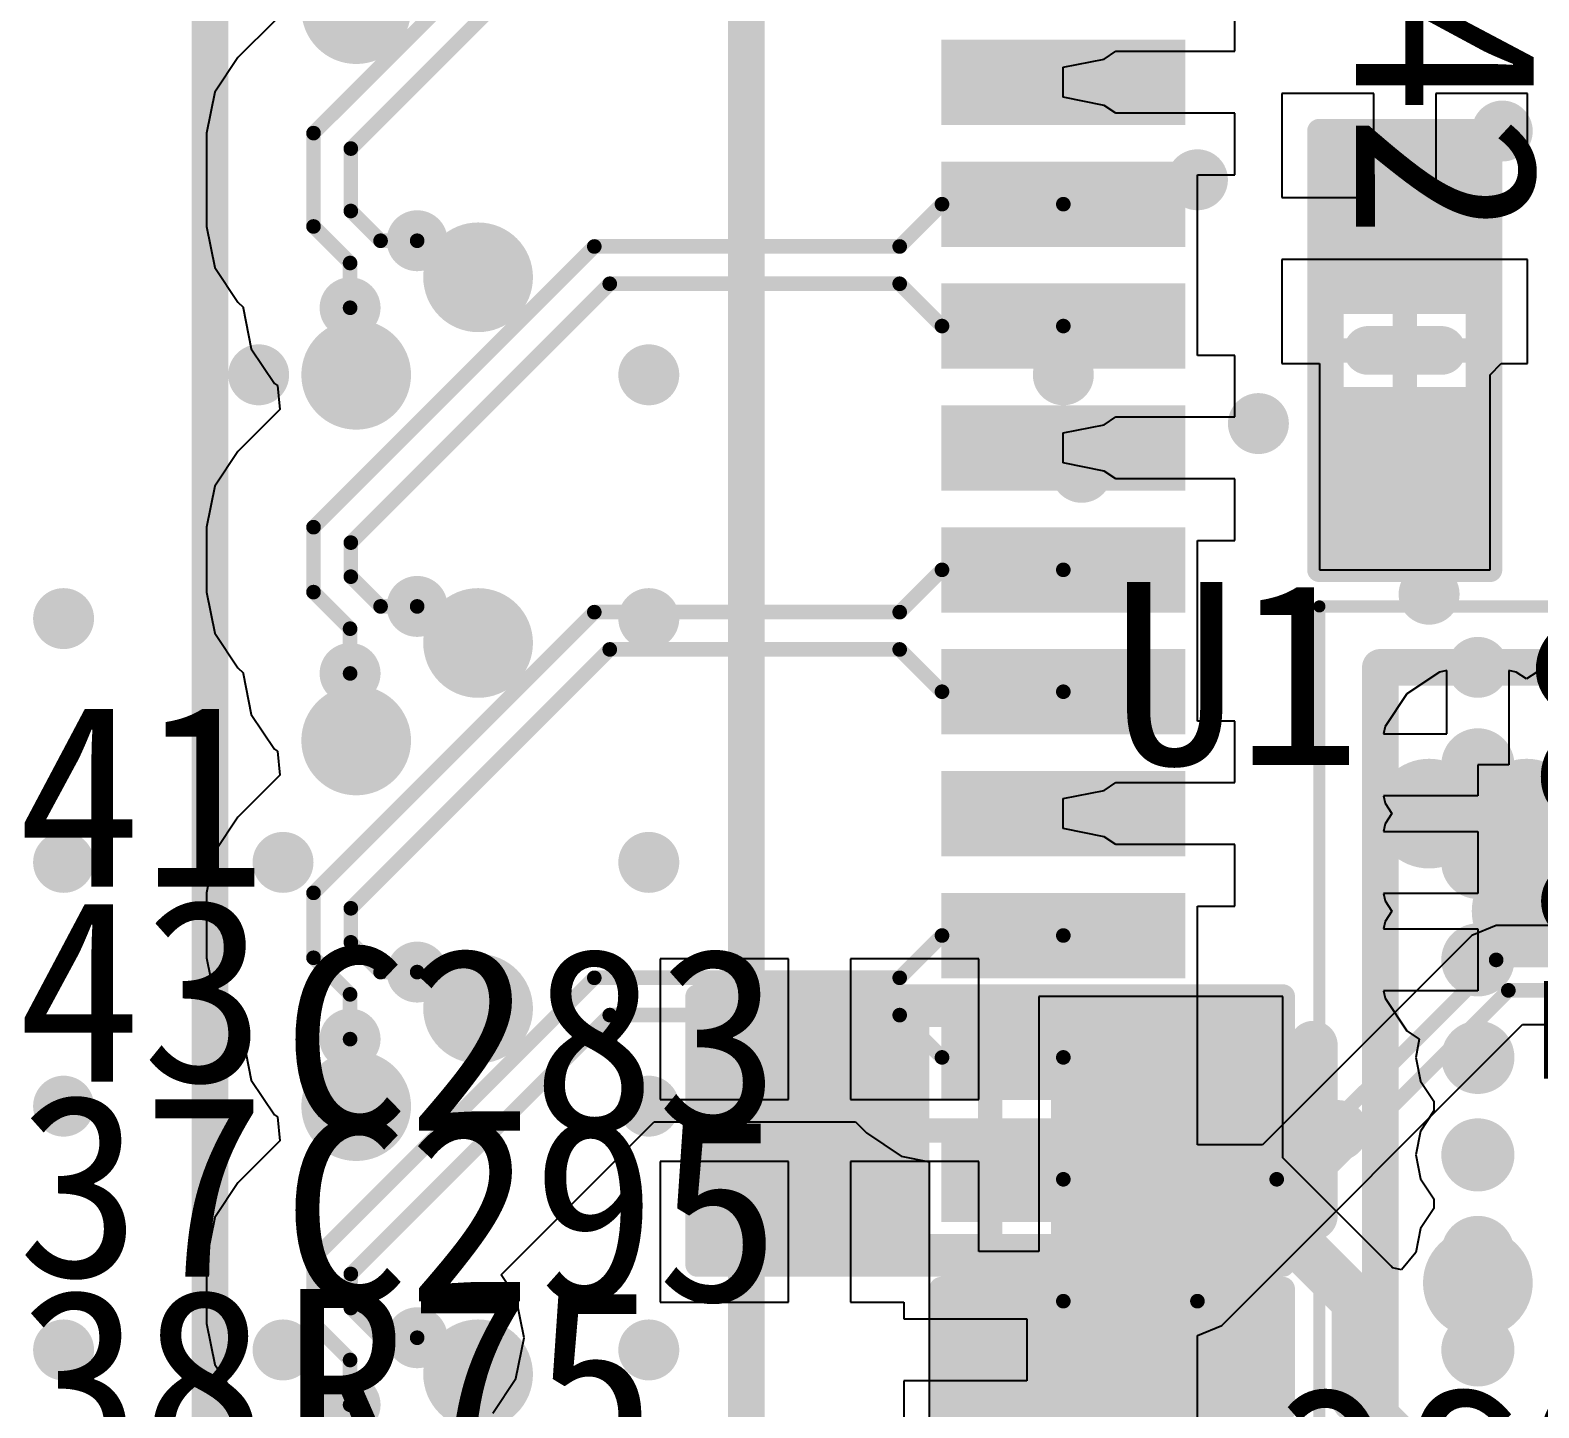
# Model space of a CAD drawing. Header units: millimetres. Extents: x 15 to 120, y 22 to 104.
# Drawn here: x 45.46 to 51.65, y 63.96 to 69.61 of the extents above; entities that cross this region are included whole.
import ezdxf

# ---------------------------------------------------------------- set-up
doc = ezdxf.new("R2010")
doc.units = ezdxf.units.MM
for name, color, linetype in [('BottomLayer', 5, 'Continuous'), ('BottomOverlay', 54, 'Continuous'), ('BottomPaste', 16, 'Continuous'), ('BottomSolder', 6, 'Continuous'), ('Mechanical13', 56, 'Continuous'), ('Mechanical15', 56, 'Continuous'), ('MultiLayer', 9, 'Continuous'), ('TopLayer', 1, 'Continuous'), ('TopOverlay', 2, 'Continuous'), ('TopPaste', 8, 'Continuous'), ('TopSolder', 216, 'Continuous')]:
    doc.layers.add(name, color=color, linetype=linetype)

msp = doc.modelspace()

# ---------------------------------------------------------------- linework, layer by layer
at = {"layer": 'BottomLayer'}
for p, q in [((50.404, 69.527), (50.404, 69.779)), ((46.4662, 69.6526), (46.315, 69.5014)), ((46.315, 69.5014), (46.22, 69.3592)), ((49.7, 69.4615), (49.8678, 69.4949)), ((49.8678, 69.4949), (49.9158, 69.527)), ((49.9158, 69.527), (50.404, 69.527)), ((49.7, 69.3385), (49.7, 69.4615)), ((46.22, 69.3592), (46.1866, 69.1914)), ((49.8678, 69.3051), (49.7, 69.3385)), ((49.9158, 69.273), (49.8678, 69.3051)), ((50.404, 69.273), (49.9158, 69.273)), ((50.404, 69.021), (50.404, 69.273)), ((46.1866, 69.1914), (46.1866, 68.8086)), ((50.25, 68.675), (50.25, 69.021)), ((50.25, 69.021), (50.404, 69.021)), ((46.1866, 68.8086), (46.1866, 68.8086)), ((46.1866, 68.8086), (46.1866, 68.8086)), ((46.1866, 68.8086), (46.22, 68.6409)), ((46.22, 68.6409), (46.315, 68.4986)), ((50.25, 68.625), (50.25, 68.675)), ((50.25, 68.675), (50.25, 68.675)), ((50.25, 68.279), (50.25, 68.625)), ((50.25, 68.625), (50.25, 68.625)), ((50.25, 68.625), (50.25, 68.625)), ((50.25, 68.625), (50.25, 68.625)), ((46.315, 68.4986), (46.3366, 68.477)), ((46.3366, 68.477), (46.3366, 68.475)), ((46.3366, 68.475), (46.37, 68.3072)), ((46.37, 68.3072), (46.465, 68.165)), ((50.404, 68.279), (50.25, 68.279)), ((50.404, 68.027), (50.404, 68.279)), ((46.465, 68.165), (46.4774, 68.1567)), ((46.4774, 68.1567), (46.4872, 68.0572)), ((46.4872, 68.0572), (46.315, 67.885)), ((49.7, 67.9615), (49.8678, 67.9949)), ((49.8678, 67.9949), (49.9158, 68.027)), ((49.9158, 68.027), (50.404, 68.027)), ((49.7, 67.8385), (49.7, 67.9615)), ((46.315, 67.885), (46.22, 67.7428)), ((49.8678, 67.8051), (49.7, 67.8385)), ((49.9158, 67.773), (49.8678, 67.8051)), ((50.404, 67.773), (49.9158, 67.773)), ((50.404, 67.521), (50.404, 67.773)), ((46.22, 67.7428), (46.1866, 67.575)), ((46.1866, 67.575), (46.1866, 67.3086)), ((50.25, 67.175), (50.25, 67.521)), ((50.25, 67.521), (50.404, 67.521)), ((46.1866, 67.3086), (46.1866, 67.3086)), ((46.1866, 67.3086), (46.1866, 67.3086)), ((46.1866, 67.3086), (46.22, 67.1409)), ((46.22, 67.1409), (46.315, 66.9986)), ((50.25, 67.125), (50.25, 67.175)), ((50.25, 67.175), (50.25, 67.175)), ((50.25, 66.779), (50.25, 67.125)), ((50.25, 67.125), (50.25, 67.125)), ((50.25, 67.125), (50.25, 67.125)), ((50.25, 67.125), (50.25, 67.125)), ((46.315, 66.9986), (46.3366, 66.977)), ((46.3366, 66.977), (46.3366, 66.975)), ((46.3366, 66.975), (46.37, 66.8072)), ((46.37, 66.8072), (46.465, 66.665)), ((50.404, 66.779), (50.25, 66.779)), ((50.404, 66.527), (50.404, 66.779)), ((46.465, 66.665), (46.4774, 66.6567)), ((46.4774, 66.6567), (46.4872, 66.5572)), ((46.4872, 66.5572), (46.315, 66.385)), ((49.8678, 66.4949), (49.9158, 66.527)), ((49.9158, 66.527), (50.404, 66.527)), ((49.7, 66.4615), (49.8678, 66.4949)), ((49.7, 66.3385), (49.7, 66.4615)), ((46.315, 66.385), (46.22, 66.2428)), ((49.8678, 66.3051), (49.7, 66.3385)), ((49.9158, 66.273), (49.8678, 66.3051)), ((50.404, 66.273), (49.9158, 66.273)), ((50.404, 66.021), (50.404, 66.273)), ((46.22, 66.2428), (46.1866, 66.075)), ((46.1866, 66.075), (46.1866, 65.8086)), ((50.25, 65.675), (50.25, 66.021)), ((50.25, 66.021), (50.404, 66.021)), ((51.3755, 65.8995), (50.5167, 65.0407)), ((51.475, 65.9407), (51.3755, 65.8995)), ((52.5232, 65.9407), (51.475, 65.9407)), ((46.1866, 65.8086), (46.22, 65.6409)), ((50.25, 65.625), (50.25, 65.675)), ((50.25, 65.675), (50.25, 65.675)), ((46.22, 65.6409), (46.315, 65.4986)), ((50.25, 65.175), (50.25, 65.625)), ((50.25, 65.625), (50.25, 65.625)), ((50.25, 65.625), (50.25, 65.625)), ((50.25, 65.625), (50.25, 65.625)), ((50.3495, 64.3005), (51.5833, 65.5343)), ((51.5833, 65.5343), (51.846, 65.5343)), ((46.315, 65.4986), (46.3366, 65.477)), ((46.3366, 65.477), (46.3366, 65.475)), ((46.3366, 65.475), (46.37, 65.3072)), ((46.37, 65.3072), (46.465, 65.165)), ((46.465, 65.165), (46.4774, 65.1567)), ((46.4774, 65.1567), (46.4872, 65.0572)), ((50.25, 65.125), (50.25, 65.175)), ((50.25, 65.175), (50.25, 65.175)), ((47.3946, 64.5082), (48.0215, 65.1351)), ((48.0215, 65.1351), (48.8473, 65.1351)), ((48.8473, 65.1351), (48.8924, 65.09)), ((48.8924, 65.09), (49.0346, 64.995)), ((50.25, 65.0407), (50.25, 65.125)), ((50.25, 65.125), (50.25, 65.125)), ((46.4872, 65.0572), (46.315, 64.885)), ((50.5167, 65.0407), (50.25, 65.0407)), ((49.0346, 64.995), (49.15, 64.972)), ((49.15, 64.972), (49.15, 64.675)), ((46.315, 64.885), (46.22, 64.7428)), ((46.22, 64.7428), (46.1866, 64.575)), ((49.15, 64.675), (49.15, 64.675)), ((49.15, 64.675), (49.15, 64.625)), ((49.15, 64.625), (49.15, 64.625)), ((49.15, 64.625), (49.15, 64.1957)), ((46.1866, 64.575), (46.1866, 64.3086)), ((47.4551, 64.4178), (47.3946, 64.5082)), ((47.4884, 64.25), (47.4551, 64.4178)), ((46.1866, 64.3086), (46.1866, 64.3086)), ((46.1866, 64.3086), (46.1866, 64.3086)), ((46.1866, 64.3086), (46.22, 64.1409)), ((50.25, 64.2593), (50.3495, 64.3005)), ((47.4551, 64.0822), (47.4884, 64.25)), ((50.25, 64.1957), (50.25, 64.2593)), ((49.15, 64.1957), (49.15, 64.1957)), ((49.15, 64.1957), (49.15, 64.1957)), ((49.15, 64.1957), (49.15, 64.175)), ((49.15, 64.175), (49.15, 64.15)), ((50.25, 64.175), (50.25, 64.1957)), ((50.25, 64.1957), (50.25, 64.1957)), ((50.25, 64.1957), (50.25, 64.1957)), ((50.25, 64.15), (50.25, 64.175)), ((46.22, 64.1409), (46.315, 63.9986)), ((49.15, 64.15), (49.15, 64.125)), ((49.15, 64.125), (49.15, 64.1043)), ((49.15, 64.1043), (49.15, 64.1043)), ((49.15, 64.1043), (49.15, 64.1043)), ((49.15, 64.1043), (49.15, 63.6957)), ((50.25, 64.125), (50.25, 64.15)), ((50.25, 64.1043), (50.25, 64.125)), ((50.25, 63.7001), (50.25, 64.1043)), ((50.25, 64.1043), (50.25, 64.1043)), ((50.25, 64.1043), (50.25, 64.1043)), ((47.36, 63.94), (47.4551, 64.0822)), ((46.315, 63.9986), (46.3366, 63.977)), ((46.3366, 63.977), (46.3366, 63.975)), ((46.3366, 63.975), (46.37, 63.8072))]:
    msp.add_line(p, q, dxfattribs=at)
at = {"layer": 'BottomLayer', "const_width": 0.06}
for points in [[(46.625, 69.1914), (47.6601, 70.2265)], [(46.778, 69.128), (47.7235, 70.0735)], [(46.625, 68.8086), (46.625, 69.1914)], [(46.778, 68.872), (46.778, 69.128)], [(49.0289, 68.7265), (49.2024, 68.9)], [(49.2024, 68.9), (49.7, 68.9)], [(46.778, 68.872), (46.9, 68.75)], [(46.625, 68.8086), (46.775, 68.6586)], [(46.625, 67.575), (47.7765, 68.7265)], [(46.9, 68.75), (47.05, 68.75)], [(47.7765, 68.7265), (49.0289, 68.7265)], [(46.775, 68.475), (46.775, 68.6586)], [(46.778, 67.5116), (47.8399, 68.5735)], [(47.8399, 68.5735), (49.0289, 68.5735)], [(49.0289, 68.5735), (49.2024, 68.4)], [(49.2024, 68.4), (49.7, 68.4)], [(46.625, 67.3086), (46.625, 67.575)], [(46.778, 67.372), (46.778, 67.5116)], [(46.778, 67.372), (46.9, 67.25)], [(49.0289, 67.2265), (49.2024, 67.4)], [(49.2024, 67.4), (49.7, 67.4)], [(46.625, 67.3086), (46.775, 67.1586)], [(46.625, 66.075), (47.7765, 67.2265)], [(46.9, 67.25), (47.05, 67.25)], [(47.7765, 67.2265), (49.0289, 67.2265)], [(46.775, 66.975), (46.775, 67.1586)], [(46.778, 66.0116), (47.8399, 67.0735)], [(47.8399, 67.0735), (49.0289, 67.0735)], [(49.0289, 67.0735), (49.2024, 66.9)], [(49.2024, 66.9), (49.7, 66.9)], [(46.625, 65.8086), (46.625, 66.075)], [(46.778, 65.872), (46.778, 66.0116)], [(46.778, 65.872), (46.9, 65.75)], [(49.0289, 65.7265), (49.2024, 65.9)], [(49.2024, 65.9), (49.7, 65.9)], [(46.625, 65.8086), (46.775, 65.6586)], [(50.575, 64.9), (51.475, 65.8)], [(51.475, 65.8), (52.75, 65.8)], [(46.9, 65.75), (47.05, 65.75)], [(46.625, 64.575), (47.7765, 65.7265)], [(47.7765, 65.7265), (49.0289, 65.7265)], [(46.775, 65.475), (46.775, 65.6586)], [(50.25, 64.4), (51.525, 65.675)], [(51.525, 65.675), (53.4, 65.675)], [(46.778, 64.5116), (47.8399, 65.5735)], [(47.8399, 65.5735), (49.0289, 65.5735)], [(49.0289, 65.5735), (49.2024, 65.4)], [(49.2024, 65.4), (49.7, 65.4)], [(49.7, 64.9), (50.575, 64.9)], [(46.625, 64.3086), (46.625, 64.575)], [(46.778, 64.372), (46.778, 64.5116)], [(49.7, 64.4), (50.25, 64.4)], [(46.778, 64.372), (46.9, 64.25)], [(46.625, 64.3086), (46.775, 64.1586)], [(46.9, 64.25), (47.05, 64.25)], [(46.775, 63.975), (46.775, 64.1586)]]:
    msp.add_lwpolyline(points, dxfattribs=at)
at = {"layer": 'BottomLayer'}
for points, const_width in [([(49.3125, 69.4, 1), (49.4375, 69.4, 1)], 0.125), ([(49.9625, 69.4, 1), (50.0875, 69.4, 1)], 0.125), ([(51.4375, 69.2, 1), (51.5625, 69.2, 1)], 0.125), ([(46.61, 69.1914, 1), (46.64, 69.1914, 1)], 0.03), ([(46.61, 69.1914, 1), (46.64, 69.1914, 1)], 0.03), ([(46.763, 69.128, 1), (46.793, 69.128, 1)], 0.03), ([(46.763, 69.128, 1), (46.793, 69.128, 1)], 0.03), ([(49.1874, 68.9, 1), (49.2174, 68.9, 1)], 0.03), ([(49.1874, 68.9, 1), (49.2174, 68.9, 1)], 0.03), ([(49.685, 68.9, 1), (49.715, 68.9, 1)], 0.03), ([(46.763, 68.872, 1), (46.793, 68.872, 1)], 0.03), ([(46.763, 68.872, 1), (46.793, 68.872, 1)], 0.03), ([(46.9875, 68.75, 1), (47.1125, 68.75, 1)], 0.125), ([(46.61, 68.8086, 1), (46.64, 68.8086, 1)], 0.03), ([(46.61, 68.8086, 1), (46.64, 68.8086, 1)], 0.03), ([(46.885, 68.75, 1), (46.915, 68.75, 1)], 0.03), ([(46.885, 68.75, 1), (46.915, 68.75, 1)], 0.03), ([(47.035, 68.75, 1), (47.065, 68.75, 1)], 0.03), ([(47.7615, 68.7265, 1), (47.7915, 68.7265, 1)], 0.03), ([(47.7615, 68.7265, 1), (47.7915, 68.7265, 1)], 0.03), ([(49.0139, 68.7265, 1), (49.0439, 68.7265, 1)], 0.03), ([(49.0139, 68.7265, 1), (49.0439, 68.7265, 1)], 0.03), ([(46.76, 68.6586, 1), (46.79, 68.6586, 1)], 0.03), ([(46.76, 68.6586, 1), (46.79, 68.6586, 1)], 0.03), ([(46.7125, 68.475, 1), (46.8375, 68.475, 1)], 0.125), ([(47.8249, 68.5735, 1), (47.8549, 68.5735, 1)], 0.03), ([(47.8249, 68.5735, 1), (47.8549, 68.5735, 1)], 0.03), ([(49.0139, 68.5735, 1), (49.0439, 68.5735, 1)], 0.03), ([(49.0139, 68.5735, 1), (49.0439, 68.5735, 1)], 0.03), ([(46.76, 68.475, 1), (46.79, 68.475, 1)], 0.03), ([(49.1874, 68.4, 1), (49.2174, 68.4, 1)], 0.03), ([(49.1874, 68.4, 1), (49.2174, 68.4, 1)], 0.03), ([(49.685, 68.4, 1), (49.715, 68.4, 1)], 0.03), ([(49.3125, 67.9, 1), (49.4375, 67.9, 1)], 0.125), ([(46.61, 67.575, 1), (46.64, 67.575, 1)], 0.03), ([(46.61, 67.575, 1), (46.64, 67.575, 1)], 0.03), ([(46.763, 67.5116, 1), (46.793, 67.5116, 1)], 0.03), ([(46.763, 67.5116, 1), (46.793, 67.5116, 1)], 0.03), ([(46.763, 67.372, 1), (46.793, 67.372, 1)], 0.03), ([(46.763, 67.372, 1), (46.793, 67.372, 1)], 0.03), ([(49.1874, 67.4, 1), (49.2174, 67.4, 1)], 0.03), ([(49.1874, 67.4, 1), (49.2174, 67.4, 1)], 0.03), ([(49.685, 67.4, 1), (49.715, 67.4, 1)], 0.03), ([(51.1375, 67.3, 1), (51.2625, 67.3, 1)], 0.125), ([(46.61, 67.3086, 1), (46.64, 67.3086, 1)], 0.03), ([(46.61, 67.3086, 1), (46.64, 67.3086, 1)], 0.03), ([(46.9875, 67.25, 1), (47.1125, 67.25, 1)], 0.125), ([(46.885, 67.25, 1), (46.915, 67.25, 1)], 0.03), ([(46.885, 67.25, 1), (46.915, 67.25, 1)], 0.03), ([(47.035, 67.25, 1), (47.065, 67.25, 1)], 0.03), ([(47.7615, 67.2265, 1), (47.7915, 67.2265, 1)], 0.03), ([(47.7615, 67.2265, 1), (47.7915, 67.2265, 1)], 0.03), ([(49.0139, 67.2265, 1), (49.0439, 67.2265, 1)], 0.03), ([(49.0139, 67.2265, 1), (49.0439, 67.2265, 1)], 0.03), ([(46.76, 67.1586, 1), (46.79, 67.1586, 1)], 0.03), ([(46.76, 67.1586, 1), (46.79, 67.1586, 1)], 0.03), ([(46.7125, 66.975, 1), (46.8375, 66.975, 1)], 0.125), ([(47.8249, 67.0735, 1), (47.8549, 67.0735, 1)], 0.03), ([(47.8249, 67.0735, 1), (47.8549, 67.0735, 1)], 0.03), ([(49.0139, 67.0735, 1), (49.0439, 67.0735, 1)], 0.03), ([(49.0139, 67.0735, 1), (49.0439, 67.0735, 1)], 0.03), ([(46.76, 66.975, 1), (46.79, 66.975, 1)], 0.03), ([(49.1874, 66.9, 1), (49.2174, 66.9, 1)], 0.03), ([(49.1874, 66.9, 1), (49.2174, 66.9, 1)], 0.03), ([(49.685, 66.9, 1), (49.715, 66.9, 1)], 0.03), ([(49.3125, 66.4, 1), (49.4375, 66.4, 1)], 0.125), ([(46.61, 66.075, 1), (46.64, 66.075, 1)], 0.03), ([(46.61, 66.075, 1), (46.64, 66.075, 1)], 0.03), ([(46.763, 66.0116, 1), (46.793, 66.0116, 1)], 0.03), ([(46.763, 66.0116, 1), (46.793, 66.0116, 1)], 0.03), ([(46.763, 65.872, 1), (46.793, 65.872, 1)], 0.03), ([(46.763, 65.872, 1), (46.793, 65.872, 1)], 0.03), ([(49.1874, 65.9, 1), (49.2174, 65.9, 1)], 0.03), ([(49.1874, 65.9, 1), (49.2174, 65.9, 1)], 0.03), ([(49.685, 65.9, 1), (49.715, 65.9, 1)], 0.03), ([(46.61, 65.8086, 1), (46.64, 65.8086, 1)], 0.03), ([(46.61, 65.8086, 1), (46.64, 65.8086, 1)], 0.03), ([(46.9875, 65.75, 1), (47.1125, 65.75, 1)], 0.125), ([(51.46, 65.8, 1), (51.49, 65.8, 1)], 0.03), ([(51.46, 65.8, 1), (51.49, 65.8, 1)], 0.03), ([(46.885, 65.75, 1), (46.915, 65.75, 1)], 0.03), ([(46.885, 65.75, 1), (46.915, 65.75, 1)], 0.03), ([(47.035, 65.75, 1), (47.065, 65.75, 1)], 0.03), ([(47.7615, 65.7265, 1), (47.7915, 65.7265, 1)], 0.03), ([(47.7615, 65.7265, 1), (47.7915, 65.7265, 1)], 0.03), ([(49.0139, 65.7265, 1), (49.0439, 65.7265, 1)], 0.03), ([(49.0139, 65.7265, 1), (49.0439, 65.7265, 1)], 0.03), ([(46.76, 65.6586, 1), (46.79, 65.6586, 1)], 0.03), ([(46.76, 65.6586, 1), (46.79, 65.6586, 1)], 0.03), ([(51.51, 65.675, 1), (51.54, 65.675, 1)], 0.03), ([(51.51, 65.675, 1), (51.54, 65.675, 1)], 0.03), ([(46.7125, 65.475, 1), (46.8375, 65.475, 1)], 0.125), ([(47.8249, 65.5735, 1), (47.8549, 65.5735, 1)], 0.03), ([(47.8249, 65.5735, 1), (47.8549, 65.5735, 1)], 0.03), ([(49.0139, 65.5735, 1), (49.0439, 65.5735, 1)], 0.03), ([(49.0139, 65.5735, 1), (49.0439, 65.5735, 1)], 0.03), ([(46.76, 65.475, 1), (46.79, 65.475, 1)], 0.03), ([(49.1874, 65.4, 1), (49.2174, 65.4, 1)], 0.03), ([(49.1874, 65.4, 1), (49.2174, 65.4, 1)], 0.03), ([(49.685, 65.4, 1), (49.715, 65.4, 1)], 0.03), ([(49.685, 64.9, 1), (49.715, 64.9, 1)], 0.03), ([(50.56, 64.9, 1), (50.59, 64.9, 1)], 0.03), ([(50.56, 64.9, 1), (50.59, 64.9, 1)], 0.03), ([(46.61, 64.575, 1), (46.64, 64.575, 1)], 0.03), ([(46.61, 64.575, 1), (46.64, 64.575, 1)], 0.03), ([(46.763, 64.5116, 1), (46.793, 64.5116, 1)], 0.03), ([(46.763, 64.5116, 1), (46.793, 64.5116, 1)], 0.03), ([(49.685, 64.4, 1), (49.715, 64.4, 1)], 0.03), ([(50.235, 64.4, 1), (50.265, 64.4, 1)], 0.03), ([(50.235, 64.4, 1), (50.265, 64.4, 1)], 0.03), ([(46.763, 64.372, 1), (46.793, 64.372, 1)], 0.03), ([(46.763, 64.372, 1), (46.793, 64.372, 1)], 0.03), ([(46.9875, 64.25, 1), (47.1125, 64.25, 1)], 0.125), ([(46.61, 64.3086, 1), (46.64, 64.3086, 1)], 0.03), ([(46.61, 64.3086, 1), (46.64, 64.3086, 1)], 0.03), ([(46.885, 64.25, 1), (46.915, 64.25, 1)], 0.03), ([(46.885, 64.25, 1), (46.915, 64.25, 1)], 0.03), ([(47.035, 64.25, 1), (47.065, 64.25, 1)], 0.03), ([(46.76, 64.1586, 1), (46.79, 64.1586, 1)], 0.03), ([(46.76, 64.1586, 1), (46.79, 64.1586, 1)], 0.03), ([(46.7125, 63.975, 1), (46.8375, 63.975, 1)], 0.125), ([(46.76, 63.975, 1), (46.79, 63.975, 1)], 0.03)]:
    msp.add_lwpolyline(points, format="xyb", close=True, dxfattribs=dict(at, const_width=const_width))
for points in [[(50.15, 69.275), (50.15, 69.525), (49.25, 69.275), (49.25, 69.525)], [(50.15, 68.775), (50.15, 69.025), (49.25, 68.775), (49.25, 69.025)], [(50.15, 68.275), (50.15, 68.525), (49.25, 68.275), (49.25, 68.525)], [(50.15, 67.775), (50.15, 68.025), (49.25, 67.775), (49.25, 68.025)], [(50.15, 67.275), (50.15, 67.525), (49.25, 67.275), (49.25, 67.525)], [(50.15, 66.775), (50.15, 67.025), (49.25, 66.775), (49.25, 67.025)], [(50.15, 66.275), (50.15, 66.525), (49.25, 66.275), (49.25, 66.525)], [(50.15, 65.775), (50.15, 66.025), (49.25, 65.775), (49.25, 66.025)], [(50.15, 65.275), (50.15, 65.525), (49.25, 65.275), (49.25, 65.525)], [(50.15, 64.775), (50.15, 65.025), (49.25, 64.775), (49.25, 65.025)], [(50.15, 64.275), (50.15, 64.525), (49.25, 64.275), (49.25, 64.525)], [(50.15, 63.775), (50.15, 64.025), (49.25, 63.775), (49.25, 64.025)]]:
    msp.add_solid(points, dxfattribs=at)
at = {"layer": 'BottomOverlay', "const_width": 0.15}
for points in [[(48.4, 61.45), (48.4, 81.85)], [(46.2, 57.55), (46.2, 71.65)]]:
    msp.add_lwpolyline(points, dxfattribs=at)
at = {"layer": 'BottomPaste'}
for points in [[(50.15, 69.275), (50.15, 69.525), (49.25, 69.275), (49.25, 69.525)], [(50.15, 69.275), (50.15, 69.525), (49.25, 69.275), (49.25, 69.525)], [(50.15, 68.775), (50.15, 69.025), (49.25, 68.775), (49.25, 69.025)], [(50.15, 68.775), (50.15, 69.025), (49.25, 68.775), (49.25, 69.025)], [(50.15, 68.275), (50.15, 68.525), (49.25, 68.275), (49.25, 68.525)], [(50.15, 68.275), (50.15, 68.525), (49.25, 68.275), (49.25, 68.525)], [(50.15, 67.775), (50.15, 68.025), (49.25, 67.775), (49.25, 68.025)], [(50.15, 67.775), (50.15, 68.025), (49.25, 67.775), (49.25, 68.025)], [(50.15, 67.275), (50.15, 67.525), (49.25, 67.275), (49.25, 67.525)], [(50.15, 67.275), (50.15, 67.525), (49.25, 67.275), (49.25, 67.525)], [(50.15, 66.775), (50.15, 67.025), (49.25, 66.775), (49.25, 67.025)], [(50.15, 66.775), (50.15, 67.025), (49.25, 66.775), (49.25, 67.025)], [(50.15, 66.275), (50.15, 66.525), (49.25, 66.275), (49.25, 66.525)], [(50.15, 66.275), (50.15, 66.525), (49.25, 66.275), (49.25, 66.525)], [(50.15, 65.775), (50.15, 66.025), (49.25, 65.775), (49.25, 66.025)], [(50.15, 65.775), (50.15, 66.025), (49.25, 65.775), (49.25, 66.025)], [(50.15, 65.275), (50.15, 65.525), (49.25, 65.275), (49.25, 65.525)], [(50.15, 65.275), (50.15, 65.525), (49.25, 65.275), (49.25, 65.525)], [(50.15, 64.775), (50.15, 65.025), (49.25, 64.775), (49.25, 65.025)], [(50.15, 64.775), (50.15, 65.025), (49.25, 64.775), (49.25, 65.025)], [(50.15, 64.275), (50.15, 64.525), (49.25, 64.275), (49.25, 64.525)], [(50.15, 64.275), (50.15, 64.525), (49.25, 64.275), (49.25, 64.525)], [(50.15, 63.775), (50.15, 64.025), (49.25, 63.775), (49.25, 64.025)], [(50.15, 63.775), (50.15, 64.025), (49.25, 63.775), (49.25, 64.025)]]:
    msp.add_solid(points, dxfattribs=at)
at = {"layer": 'BottomSolder'}
for points in [[(50.2, 69.225), (50.2, 69.575), (49.2, 69.225), (49.2, 69.575)], [(50.2, 69.225), (50.2, 69.575), (49.2, 69.225), (49.2, 69.575)], [(50.2, 68.725), (50.2, 69.075), (49.2, 68.725), (49.2, 69.075)], [(50.2, 68.725), (50.2, 69.075), (49.2, 68.725), (49.2, 69.075)], [(50.2, 68.225), (50.2, 68.575), (49.2, 68.225), (49.2, 68.575)], [(50.2, 68.225), (50.2, 68.575), (49.2, 68.225), (49.2, 68.575)], [(50.2, 67.725), (50.2, 68.075), (49.2, 67.725), (49.2, 68.075)], [(50.2, 67.725), (50.2, 68.075), (49.2, 67.725), (49.2, 68.075)], [(50.2, 67.225), (50.2, 67.575), (49.2, 67.225), (49.2, 67.575)], [(50.2, 67.225), (50.2, 67.575), (49.2, 67.225), (49.2, 67.575)], [(50.2, 66.725), (50.2, 67.075), (49.2, 66.725), (49.2, 67.075)], [(50.2, 66.725), (50.2, 67.075), (49.2, 66.725), (49.2, 67.075)], [(50.2, 66.225), (50.2, 66.575), (49.2, 66.225), (49.2, 66.575)], [(50.2, 66.225), (50.2, 66.575), (49.2, 66.225), (49.2, 66.575)], [(50.2, 65.725), (50.2, 66.075), (49.2, 65.725), (49.2, 66.075)], [(50.2, 65.725), (50.2, 66.075), (49.2, 65.725), (49.2, 66.075)], [(50.2, 65.225), (50.2, 65.575), (49.2, 65.225), (49.2, 65.575)], [(50.2, 65.225), (50.2, 65.575), (49.2, 65.225), (49.2, 65.575)], [(50.2, 64.725), (50.2, 65.075), (49.2, 64.725), (49.2, 65.075)], [(50.2, 64.725), (50.2, 65.075), (49.2, 64.725), (49.2, 65.075)], [(50.2, 64.225), (50.2, 64.575), (49.2, 64.225), (49.2, 64.575)], [(50.2, 64.225), (50.2, 64.575), (49.2, 64.225), (49.2, 64.575)], [(50.2, 63.725), (50.2, 64.075), (49.2, 63.725), (49.2, 64.075)], [(50.2, 63.725), (50.2, 64.075), (49.2, 63.725), (49.2, 64.075)]]:
    msp.add_solid(points, dxfattribs=at)
at = {"layer": 'Mechanical13', "const_width": 0.1}
for points in [[(50.8, 67.75), (50.8, 68.85)], [(50.8, 68.85), (51.4, 68.85)], [(51.4, 67.75), (51.4, 68.85)], [(50.8, 67.75), (51.4, 67.75)], [(51, 53), (51, 67)], [(51, 67), (65, 67)], [(48.525, 65.575), (50.275, 65.575)], [(48.525, 64.625), (48.525, 65.575)], [(50.275, 64.625), (50.275, 65.575)], [(48.525, 64.625), (50.275, 64.625)], [(49.585, 64.035), (49.585, 64.365)], [(49.585, 64.365), (50.215, 64.365)], [(50.215, 64.035), (50.215, 64.365)], [(49.585, 64.035), (50.215, 64.035)]]:
    msp.add_lwpolyline(points, dxfattribs=at)
at = {"layer": 'Mechanical13', "const_width": 0.05}
for points in [[(50.775, 68.85, 1), (50.825, 68.85, 1)], [(50.775, 68.85, 1), (50.825, 68.85, 1)], [(51.375, 68.85, 1), (51.425, 68.85, 1)], [(51.375, 68.85, 1), (51.425, 68.85, 1)], [(50.775, 67.75, 1), (50.825, 67.75, 1)], [(50.775, 67.75, 1), (50.825, 67.75, 1)], [(51.375, 67.75, 1), (51.425, 67.75, 1)], [(51.375, 67.75, 1), (51.425, 67.75, 1)], [(50.975, 67, 1), (51.025, 67, 1)], [(50.975, 67, 1), (51.025, 67, 1)], [(48.5, 65.575, 1), (48.55, 65.575, 1)], [(48.5, 65.575, 1), (48.55, 65.575, 1)], [(50.25, 65.575, 1), (50.3, 65.575, 1)], [(50.25, 65.575, 1), (50.3, 65.575, 1)], [(48.5, 64.625, 1), (48.55, 64.625, 1)], [(48.5, 64.625, 1), (48.55, 64.625, 1)], [(50.25, 64.625, 1), (50.3, 64.625, 1)], [(50.25, 64.625, 1), (50.3, 64.625, 1)], [(49.56, 64.365, 1), (49.61, 64.365, 1)], [(49.56, 64.365, 1), (49.61, 64.365, 1)], [(50.19, 64.365, 1), (50.24, 64.365, 1)], [(50.19, 64.365, 1), (50.24, 64.365, 1)], [(49.56, 64.035, 1), (49.61, 64.035, 1)], [(49.56, 64.035, 1), (49.61, 64.035, 1)], [(50.19, 64.035, 1), (50.24, 64.035, 1)], [(50.19, 64.035, 1), (50.24, 64.035, 1)]]:
    msp.add_lwpolyline(points, format="xyb", close=True, dxfattribs=at)
at = {"layer": 'Mechanical15'}
for points, const_width in [([(50.75, 67.4), (50.75, 69.2)], 0.1), ([(50.75, 69.2), (51.45, 69.2)], 0.1), ([(51.45, 67.4), (51.45, 69.2)], 0.1), ([(51.1, 68), (51.1, 68.6)], 0.1), ([(50.8, 68.3), (51.4, 68.3)], 0.1), ([(50.75, 67.4), (51.45, 67.4)], 0.1), ([(50.75, 52.75), (50.75, 67.25)], 0.05), ([(50.75, 67.25), (65.25, 67.25)], 0.05), ([(48.2, 65.65), (50.6, 65.65)], 0.1), ([(48.2, 64.55), (48.2, 65.65)], 0.1), ([(50.6, 64.55), (50.6, 65.65)], 0.1), ([(49.4, 64.625), (49.4, 65.575)], 0.1), ([(48.925, 65.1), (49.875, 65.1)], 0.1), ([(48.2, 64.55), (50.6, 64.55)], 0.1), ([(49.2, 63.95), (49.2, 64.45)], 0.1), ([(49.2, 64.45), (50.6, 64.45)], 0.1), ([(50.6, 63.95), (50.6, 64.45)], 0.1), ([(49.9, 64.035), (49.9, 64.365)], 0.1), ([(49.735, 64.2), (50.065, 64.2)], 0.1), ([(49.2, 63.95), (50.6, 63.95)], 0.1)]:
    msp.add_lwpolyline(points, dxfattribs=dict(at, const_width=const_width))
for points, const_width in [([(50.725, 69.2, 1), (50.775, 69.2, 1)], 0.05), ([(50.725, 69.2, 1), (50.775, 69.2, 1)], 0.05), ([(51.425, 69.2, 1), (51.475, 69.2, 1)], 0.05), ([(51.425, 69.2, 1), (51.475, 69.2, 1)], 0.05), ([(51.075, 68.6, 1), (51.125, 68.6, 1)], 0.05), ([(50.775, 68.3, 1), (50.825, 68.3, 1)], 0.05), ([(51.375, 68.3, 1), (51.425, 68.3, 1)], 0.05), ([(51.075, 68, 1), (51.125, 68, 1)], 0.05), ([(50.725, 67.4, 1), (50.775, 67.4, 1)], 0.05), ([(50.725, 67.4, 1), (50.775, 67.4, 1)], 0.05), ([(51.425, 67.4, 1), (51.475, 67.4, 1)], 0.05), ([(51.425, 67.4, 1), (51.475, 67.4, 1)], 0.05), ([(50.7375, 67.25, 1), (50.7625, 67.25, 1)], 0.025), ([(50.7375, 67.25, 1), (50.7625, 67.25, 1)], 0.025), ([(48.175, 65.65, 1), (48.225, 65.65, 1)], 0.05), ([(48.175, 65.65, 1), (48.225, 65.65, 1)], 0.05), ([(50.575, 65.65, 1), (50.625, 65.65, 1)], 0.05), ([(50.575, 65.65, 1), (50.625, 65.65, 1)], 0.05), ([(49.375, 65.575, 1), (49.425, 65.575, 1)], 0.05), ([(48.9, 65.1, 1), (48.95, 65.1, 1)], 0.05), ([(49.85, 65.1, 1), (49.9, 65.1, 1)], 0.05), ([(49.375, 64.625, 1), (49.425, 64.625, 1)], 0.05), ([(48.175, 64.55, 1), (48.225, 64.55, 1)], 0.05), ([(48.175, 64.55, 1), (48.225, 64.55, 1)], 0.05), ([(50.575, 64.55, 1), (50.625, 64.55, 1)], 0.05), ([(50.575, 64.55, 1), (50.625, 64.55, 1)], 0.05), ([(49.175, 64.45, 1), (49.225, 64.45, 1)], 0.05), ([(49.175, 64.45, 1), (49.225, 64.45, 1)], 0.05), ([(50.575, 64.45, 1), (50.625, 64.45, 1)], 0.05), ([(50.575, 64.45, 1), (50.625, 64.45, 1)], 0.05), ([(49.875, 64.365, 1), (49.925, 64.365, 1)], 0.05), ([(49.71, 64.2, 1), (49.76, 64.2, 1)], 0.05), ([(50.04, 64.2, 1), (50.09, 64.2, 1)], 0.05), ([(49.875, 64.035, 1), (49.925, 64.035, 1)], 0.05), ([(49.175, 63.95, 1), (49.225, 63.95, 1)], 0.05), ([(49.175, 63.95, 1), (49.225, 63.95, 1)], 0.05), ([(50.575, 63.95, 1), (50.625, 63.95, 1)], 0.05), ([(50.575, 63.95, 1), (50.625, 63.95, 1)], 0.05)]:
    msp.add_lwpolyline(points, format="xyb", close=True, dxfattribs=dict(at, const_width=const_width))
at = {"layer": 'MultiLayer'}
for points, const_width in [([(46.6875, 69.7, 1), (46.9125, 69.7, 1)], 0.225), ([(49.3125, 69.4, 1), (49.4375, 69.4, 1)], 0.125), ([(49.9625, 69.4, 1), (50.0875, 69.4, 1)], 0.125), ([(51.4375, 69.2, 1), (51.5625, 69.2, 1)], 0.125), ([(50.1875, 69, 1), (50.3125, 69, 1)], 0.125), ([(51.1375, 69, 1), (51.2625, 69, 1)], 0.125), ([(46.9875, 68.75, 1), (47.1125, 68.75, 1)], 0.125), ([(47.1875, 68.6, 1), (47.4125, 68.6, 1)], 0.225), ([(50.7625, 68.625, 1), (50.8875, 68.625, 1)], 0.125), ([(51.1375, 68.6, 1), (51.2625, 68.6, 1)], 0.125), ([(46.7125, 68.475, 1), (46.8375, 68.475, 1)], 0.125), ([(46.6875, 68.2, 1), (46.9125, 68.2, 1)], 0.225), ([(46.3375, 68.2, 1), (46.4625, 68.2, 1)], 0.125), ([(47.9375, 68.2, 1), (48.0625, 68.2, 1)], 0.125), ([(49.6375, 68.2, 1), (49.7625, 68.2, 1)], 0.125), ([(50.4375, 68, 1), (50.5625, 68, 1)], 0.125), ([(51.1375, 67.95, 1), (51.2625, 67.95, 1)], 0.125), ([(49.3125, 67.9, 1), (49.4375, 67.9, 1)], 0.125), ([(50.8375, 67.8, 1), (51.0625, 67.8, 1)], 0.225), ([(49.7125, 67.8, 1), (49.8375, 67.8, 1)], 0.125), ([(51.1375, 67.3, 1), (51.2625, 67.3, 1)], 0.125), ([(45.5375, 67.2, 1), (45.6625, 67.2, 1)], 0.125), ([(46.9875, 67.25, 1), (47.1125, 67.25, 1)], 0.125), ([(47.1875, 67.1, 1), (47.4125, 67.1, 1)], 0.225), ([(47.9375, 67.2, 1), (48.0625, 67.2, 1)], 0.125), ([(46.7125, 66.975, 1), (46.8375, 66.975, 1)], 0.125), ([(51.3375, 67, 1), (51.4625, 67, 1)], 0.125), ([(46.6875, 66.7, 1), (46.9125, 66.7, 1)], 0.225), ([(51.3375, 66.6, 1), (51.4625, 66.6, 1)], 0.125), ([(51.0875, 66.4, 1), (51.3125, 66.4, 1)], 0.225), ([(51.4875, 66.4, 1), (51.7125, 66.4, 1)], 0.225), ([(49.3125, 66.4, 1), (49.4375, 66.4, 1)], 0.125), ([(45.5375, 66.2, 1), (45.6625, 66.2, 1)], 0.125), ([(46.4375, 66.2, 1), (46.5625, 66.2, 1)], 0.125), ([(47.9375, 66.2, 1), (48.0625, 66.2, 1)], 0.125), ([(51.3375, 66.2, 1), (51.4625, 66.2, 1)], 0.125), ([(51.4875, 66, 1), (51.7125, 66, 1)], 0.225), ([(51.3375, 65.8, 1), (51.4625, 65.8, 1)], 0.125), ([(46.9875, 65.75, 1), (47.1125, 65.75, 1)], 0.125), ([(47.1875, 65.6, 1), (47.4125, 65.6, 1)], 0.225), ([(46.7125, 65.475, 1), (46.8375, 65.475, 1)], 0.125), ([(48.3625, 65.425, 1), (48.4875, 65.425, 1)], 0.125), ([(48.6125, 65.425, 1), (48.7375, 65.425, 1)], 0.125), ([(51.3375, 65.4, 1), (51.4625, 65.4, 1)], 0.125), ([(50.0625, 65.35, 1), (50.1875, 65.35, 1)], 0.125), ([(46.6875, 65.2, 1), (46.9125, 65.2, 1)], 0.225), ([(45.5375, 65.2, 1), (45.6625, 65.2, 1)], 0.125), ([(47.9375, 65.2, 1), (48.0625, 65.2, 1)], 0.125), ([(50.0125, 65.075, 1), (50.2375, 65.075, 1)], 0.225), ([(48.3625, 65.1, 1), (48.4875, 65.1, 1)], 0.125), ([(48.6125, 65.1, 1), (48.7375, 65.1, 1)], 0.125), ([(50.7625, 65.1, 1), (50.8875, 65.1, 1)], 0.125), ([(48.3625, 64.775, 1), (48.4875, 64.775, 1)], 0.125), ([(48.6125, 64.775, 1), (48.7375, 64.775, 1)], 0.125), ([(50.0375, 64.475, 1), (50.2625, 64.475, 1)], 0.225), ([(51.2875, 64.475, 1), (51.5125, 64.475, 1)], 0.225), ([(46.9875, 64.25, 1), (47.1125, 64.25, 1)], 0.125), ([(45.5375, 64.2, 1), (45.6625, 64.2, 1)], 0.125), ([(46.4375, 64.2, 1), (46.5625, 64.2, 1)], 0.125), ([(47.1875, 64.1, 1), (47.4125, 64.1, 1)], 0.225), ([(47.9375, 64.2, 1), (48.0625, 64.2, 1)], 0.125), ([(49.3625, 64.2, 1), (49.4875, 64.2, 1)], 0.125), ([(49.6125, 64.2, 1), (49.7375, 64.2, 1)], 0.125), ([(50.1211, 64.2, 1), (50.2461, 64.2, 1)], 0.125), ([(51.3375, 64.2, 1), (51.4625, 64.2, 1)], 0.125), ([(46.7125, 63.975, 1), (46.8375, 63.975, 1)], 0.125)]:
    msp.add_lwpolyline(points, format="xyb", close=True, dxfattribs=dict(at, const_width=const_width))
at = {"layer": 'TopLayer'}
for p, q in [((50.973, 69.354), (50.596, 69.354)), ((50.596, 69.354), (50.596, 68.927)), ((50.973, 68.927), (50.973, 69.354)), ((51.604, 69.354), (51.227, 69.354)), ((51.227, 69.354), (51.227, 68.927)), ((51.604, 68.927), (51.604, 69.354)), ((50.596, 68.927), (50.973, 68.927)), ((51.227, 68.927), (51.604, 68.927)), ((51.604, 68.673), (50.596, 68.673)), ((50.596, 68.673), (50.596, 68.246)), ((51.604, 68.246), (51.604, 68.673)), ((50.596, 68.246), (50.75, 68.246)), ((50.75, 68.246), (50.75, 68.246)), ((50.75, 68.246), (50.75, 68.2)), ((51.45, 68.2), (51.496, 68.246)), ((51.496, 68.246), (51.604, 68.246)), ((50.75, 68.2), (50.75, 68.1753)), ((51.45, 68.1753), (51.45, 68.2)), ((50.75, 68.1753), (50.75, 68.1753)), ((50.75, 68.1753), (50.75, 68.1753)), ((50.75, 68.1753), (50.75, 67.4)), ((51.45, 67.4), (51.45, 68.1753)), ((51.45, 68.1753), (51.45, 68.1753)), ((51.45, 68.1753), (51.45, 68.1753)), ((50.75, 67.4), (51.45, 67.4)), ((51.2424, 66.9806), (51.1087, 66.8913)), ((51.273, 66.9867), (51.2424, 66.9806)), ((51.273, 66.727), (51.273, 66.9867)), ((51.5576, 66.9806), (51.527, 66.9867)), ((51.527, 66.9867), (51.527, 66.6)), ((51.6, 66.9523), (51.5576, 66.9806)), ((51.6424, 66.9806), (51.6, 66.9523)), ((51.673, 66.9867), (51.6424, 66.9806)), ((51.1087, 66.8913), (51.0194, 66.7576)), ((51.0194, 66.7576), (51.0133, 66.727)), ((51.0133, 66.727), (51.273, 66.727)), ((51.527, 66.6), (51.4, 66.6)), ((51.4, 66.6), (51.4, 66.473)), ((51.4, 66.473), (51.0133, 66.473)), ((51.0133, 66.473), (51.0194, 66.4424)), ((51.0194, 66.4424), (51.0478, 66.4)), ((51.0478, 66.4), (51.0194, 66.3576)), ((51.0194, 66.3576), (51.0133, 66.327)), ((51.0133, 66.327), (51.4, 66.327)), ((51.4, 66.327), (51.4, 66.073)), ((51.4, 66.073), (51.0133, 66.073)), ((51.0133, 66.073), (51.0194, 66.0424)), ((51.0194, 66.0424), (51.0478, 66)), ((51.0194, 65.9576), (51.0133, 65.927)), ((51.0478, 66), (51.0194, 65.9576)), ((51.0133, 65.927), (51.4, 65.927)), ((51.4, 65.927), (51.4, 65.673)), ((48.573, 65.804), (48.046, 65.804)), ((48.046, 65.804), (48.046, 65.227)), ((48.573, 65.227), (48.573, 65.804)), ((49.354, 65.804), (48.827, 65.804)), ((48.827, 65.804), (48.827, 65.227)), ((49.354, 65.227), (49.354, 65.804)), ((50.6, 65.65), (49.6, 65.65)), ((49.6, 65.65), (49.6, 64.604)), ((50.6, 64.9884), (50.6, 65.65)), ((51.4, 65.673), (51.0133, 65.673)), ((51.0133, 65.673), (51.0194, 65.6424)), ((51.0194, 65.6424), (51.1087, 65.5087)), ((51.1087, 65.5087), (51.1599, 65.4745)), ((51.1599, 65.4745), (51.1451, 65.4)), ((51.1451, 65.4), (51.1645, 65.3025)), ((51.1645, 65.3025), (51.2198, 65.2198)), ((48.046, 65.227), (48.573, 65.227)), ((48.827, 65.227), (49.354, 65.227)), ((51.2198, 65.2198), (51.2198, 65.1802)), ((51.2198, 65.1802), (51.1645, 65.0975)), ((51.1645, 65.0975), (51.1451, 65)), ((48.573, 64.973), (48.046, 64.973)), ((48.046, 64.973), (48.046, 64.396)), ((48.573, 64.396), (48.573, 64.973)), ((49.354, 64.973), (48.827, 64.973)), ((48.827, 64.973), (48.827, 64.396)), ((49.354, 64.604), (49.354, 64.973)), ((51.0442, 64.5442), (50.6, 64.9884)), ((51.1451, 65), (51.1645, 64.9025)), ((51.1645, 64.9025), (51.2198, 64.8198)), ((51.2198, 64.7802), (51.1645, 64.6975)), ((51.2198, 64.8198), (51.2198, 64.7802)), ((51.1645, 64.6975), (51.1451, 64.6)), ((49.6, 64.604), (49.354, 64.604)), ((51.1451, 64.6), (51.0867, 64.5291)), ((51.0493, 64.5366), (51.0442, 64.5442)), ((51.0867, 64.5291), (51.0493, 64.5366)), ((48.046, 64.396), (48.573, 64.396)), ((48.827, 64.396), (49.046, 64.396)), ((49.046, 64.396), (49.046, 64.327)), ((49.046, 64.327), (49.55, 64.327)), ((49.55, 64.327), (49.55, 64.073)), ((49.55, 64.073), (49.046, 64.073)), ((49.046, 64.073), (49.046, 63.796))]:
    msp.add_line(p, q, dxfattribs=at)
for points, const_width in [([(51.1375, 69, 1), (51.2625, 69, 1)], 0.125), ([(51.1375, 68.6, 1), (51.2625, 68.6, 1)], 0.125), ([(46.3375, 68.2, 1), (46.4625, 68.2, 1)], 0.125), ([(47.9375, 68.2, 1), (48.0625, 68.2, 1)], 0.125), ([(49.6375, 68.2, 1), (49.7625, 68.2, 1)], 0.125), ([(50.4375, 68, 1), (50.5625, 68, 1)], 0.125), ([(51.1375, 67.95, 1), (51.2625, 67.95, 1)], 0.125), ([(45.5375, 67.2, 1), (45.6625, 67.2, 1)], 0.125), ([(47.9375, 67.2, 1), (48.0625, 67.2, 1)], 0.125), ([(51.325, 66.6, 1), (51.475, 66.6, 1)], 0.15), ([(51.3375, 66.6, 1), (51.4625, 66.6, 1)], 0.125), ([(45.5375, 66.2, 1), (45.6625, 66.2, 1)], 0.125), ([(46.4375, 66.2, 1), (46.5625, 66.2, 1)], 0.125), ([(47.9375, 66.2, 1), (48.0625, 66.2, 1)], 0.125), ([(51.325, 66.2, 1), (51.475, 66.2, 1)], 0.15), ([(51.3375, 66.2, 1), (51.4625, 66.2, 1)], 0.125), ([(51.325, 65.8, 1), (51.475, 65.8, 1)], 0.15), ([(51.3375, 65.8, 1), (51.4625, 65.8, 1)], 0.125), ([(48.3625, 65.425, 1), (48.4875, 65.425, 1)], 0.125), ([(48.6125, 65.425, 1), (48.7375, 65.425, 1)], 0.125), ([(51.325, 65.4, 1), (51.475, 65.4, 1)], 0.15), ([(50.0625, 65.35, 1), (50.1875, 65.35, 1)], 0.125), ([(45.5375, 65.2, 1), (45.6625, 65.2, 1)], 0.125), ([(47.9375, 65.2, 1), (48.0625, 65.2, 1)], 0.125), ([(48.3625, 65.1, 1), (48.4875, 65.1, 1)], 0.125), ([(48.6125, 65.1, 1), (48.7375, 65.1, 1)], 0.125), ([(50.15, 65.1, 1), (50.25, 65.1, 1)], 0.1), ([(51.325, 65, 1), (51.475, 65, 1)], 0.15), ([(48.3625, 64.775, 1), (48.4875, 64.775, 1)], 0.125), ([(48.6125, 64.775, 1), (48.7375, 64.775, 1)], 0.125), ([(51.325, 64.6, 1), (51.475, 64.6, 1)], 0.15), ([(50.85, 64.4, 1), (50.95, 64.4, 1)], 0.1), ([(50.85, 64.4, 1), (50.95, 64.4, 1)], 0.1), ([(51.325, 64.2, 1), (51.475, 64.2, 1)], 0.15), ([(45.5375, 64.2, 1), (45.6625, 64.2, 1)], 0.125), ([(46.4375, 64.2, 1), (46.5625, 64.2, 1)], 0.125), ([(47.9375, 64.2, 1), (48.0625, 64.2, 1)], 0.125), ([(49.3625, 64.2, 1), (49.4875, 64.2, 1)], 0.125), ([(49.5, 64.2, 1), (49.6, 64.2, 1)], 0.1), ([(49.6125, 64.2, 1), (49.7375, 64.2, 1)], 0.125), ([(50.1211, 64.2, 1), (50.2461, 64.2, 1)], 0.125), ([(51.3375, 64.2, 1), (51.4625, 64.2, 1)], 0.125), ([(51.3375, 64.2, 1), (51.4625, 64.2, 1)], 0.125), ([(51.3375, 64.2, 1), (51.4625, 64.2, 1)], 0.125), ([(50.85, 64, 1), (50.95, 64, 1)], 0.1), ([(50.85, 64, 1), (50.95, 64, 1)], 0.1)]:
    msp.add_lwpolyline(points, format="xyb", close=True, dxfattribs=dict(at, const_width=const_width))
for points, const_width in [([(50.2, 65.1), (50.9, 64.4)], 0.2), ([(50.9, 64), (50.9, 64.4)], 0.2), ([(49.55, 63.5), (49.55, 64.2)], 0.2), ([(51.4, 64.2), (51.4, 64.2)], 0.25), ([(50.9, 64), (51.1, 63.8)], 0.2)]:
    msp.add_lwpolyline(points, dxfattribs=dict(at, const_width=const_width))
for points in [[(51.35, 69.1), (50.85, 69.1), (51.35, 68.5), (50.85, 68.5)], [(51.35, 68.1), (50.85, 68.1), (51.35, 67.5), (50.85, 67.5)], [(48.3, 65.55), (48.3, 64.65), (49.1, 65.55), (49.1, 64.65)], [(49.7, 65.55), (49.7, 64.65), (50.5, 65.55), (50.5, 64.65)], [(49.3, 64.35), (49.3, 64.05), (49.8, 64.35), (49.8, 64.05)], [(50, 64.35), (50, 64.05), (50.5, 64.35), (50.5, 64.05)]]:
    msp.add_solid(points, dxfattribs=at)
at = {"layer": 'TopOverlay'}
for points, const_width in [([(50.95, 68.3), (51.25, 68.3)], 0.2), ([(51, 67), (65, 67)], 0.15), ([(51, 53), (51, 67)], 0.15), ([(50.7251, 64.75), (50.7251, 65.45)], 0.2)]:
    msp.add_lwpolyline(points, dxfattribs=dict(at, const_width=const_width))
for points, const_width in [([(50.9, 68.3, 1), (51, 68.3, 1)], 0.1), ([(51.2, 68.3, 1), (51.3, 68.3, 1)], 0.1), ([(50.9625, 67, 1), (51.0375, 67, 1)], 0.075), ([(50.9625, 67, 1), (51.0375, 67, 1)], 0.075), ([(50.6751, 65.45, 1), (50.7751, 65.45, 1)], 0.1), ([(50.6751, 64.75, 1), (50.7751, 64.75, 1)], 0.1)]:
    msp.add_lwpolyline(points, format="xyb", close=True, dxfattribs=dict(at, const_width=const_width))
at = {"layer": 'TopPaste', "const_width": 0.15}
for points in [[(51.325, 66.6, 1), (51.475, 66.6, 1)], [(51.325, 66.6, 1), (51.475, 66.6, 1)], [(51.325, 66.2, 1), (51.475, 66.2, 1)], [(51.325, 66.2, 1), (51.475, 66.2, 1)], [(51.325, 65.8, 1), (51.475, 65.8, 1)], [(51.325, 65.8, 1), (51.475, 65.8, 1)], [(51.325, 65.4, 1), (51.475, 65.4, 1)], [(51.325, 65.4, 1), (51.475, 65.4, 1)], [(51.325, 65, 1), (51.475, 65, 1)], [(51.325, 65, 1), (51.475, 65, 1)], [(51.325, 64.6, 1), (51.475, 64.6, 1)], [(51.325, 64.6, 1), (51.475, 64.6, 1)], [(51.325, 64.2, 1), (51.475, 64.2, 1)], [(51.325, 64.2, 1), (51.475, 64.2, 1)]]:
    msp.add_lwpolyline(points, format="xyb", close=True, dxfattribs=at)
at = {"layer": 'TopPaste'}
for points in [[(51.35, 69.1), (50.85, 69.1), (51.35, 68.5), (50.85, 68.5)], [(51.35, 69.1), (50.85, 69.1), (51.35, 68.5), (50.85, 68.5)], [(51.35, 68.1), (50.85, 68.1), (51.35, 67.5), (50.85, 67.5)], [(51.35, 68.1), (50.85, 68.1), (51.35, 67.5), (50.85, 67.5)], [(48.3, 65.55), (48.3, 64.65), (49.1, 65.55), (49.1, 64.65)], [(48.3, 65.55), (48.3, 64.65), (49.1, 65.55), (49.1, 64.65)], [(49.7, 65.55), (49.7, 64.65), (50.5, 65.55), (50.5, 64.65)], [(49.7, 65.55), (49.7, 64.65), (50.5, 65.55), (50.5, 64.65)], [(49.3, 64.35), (49.3, 64.05), (49.8, 64.35), (49.8, 64.05)], [(49.3, 64.35), (49.3, 64.05), (49.8, 64.35), (49.8, 64.05)], [(50, 64.35), (50, 64.05), (50.5, 64.35), (50.5, 64.05)], [(50, 64.35), (50, 64.05), (50.5, 64.35), (50.5, 64.05)]]:
    msp.add_solid(points, dxfattribs=at)
at = {"layer": 'TopSolder', "const_width": 0.11}
for points in [[(51.345, 66.6, 1), (51.455, 66.6, 1)], [(51.345, 66.6, 1), (51.455, 66.6, 1)], [(51.345, 66.2, 1), (51.455, 66.2, 1)], [(51.345, 66.2, 1), (51.455, 66.2, 1)], [(51.345, 65.8, 1), (51.455, 65.8, 1)], [(51.345, 65.8, 1), (51.455, 65.8, 1)], [(51.345, 65.4, 1), (51.455, 65.4, 1)], [(51.345, 65.4, 1), (51.455, 65.4, 1)], [(51.345, 65, 1), (51.455, 65, 1)], [(51.345, 65, 1), (51.455, 65, 1)], [(51.345, 64.6, 1), (51.455, 64.6, 1)], [(51.345, 64.6, 1), (51.455, 64.6, 1)], [(51.345, 64.2, 1), (51.455, 64.2, 1)], [(51.345, 64.2, 1), (51.455, 64.2, 1)]]:
    msp.add_lwpolyline(points, format="xyb", close=True, dxfattribs=at)
at = {"layer": 'TopSolder'}
for points in [[(51.4, 69.15), (50.8, 69.15), (51.4, 68.45), (50.8, 68.45)], [(51.4, 69.15), (50.8, 69.15), (51.4, 68.45), (50.8, 68.45)], [(51.4, 68.15), (50.8, 68.15), (51.4, 67.45), (50.8, 67.45)], [(51.4, 68.15), (50.8, 68.15), (51.4, 67.45), (50.8, 67.45)], [(48.25, 65.6), (48.25, 64.6), (49.15, 65.6), (49.15, 64.6)], [(48.25, 65.6), (48.25, 64.6), (49.15, 65.6), (49.15, 64.6)], [(49.65, 65.6), (49.65, 64.6), (50.55, 65.6), (50.55, 64.6)], [(49.65, 65.6), (49.65, 64.6), (50.55, 65.6), (50.55, 64.6)], [(49.25, 64.4), (49.25, 64), (49.85, 64.4), (49.85, 64)], [(49.25, 64.4), (49.25, 64), (49.85, 64.4), (49.85, 64)], [(49.95, 64.4), (49.95, 64), (50.55, 64.4), (50.55, 64)], [(49.95, 64.4), (49.95, 64), (50.55, 64.4), (50.55, 64)]]:
    msp.add_solid(points, dxfattribs=at)

# ---------------------------------------------------------------- texts
at = {"layer": 'BottomOverlay', "text_generation_flag": 2}
for s, rotation, p in [('C297', 90, (52.4, 67.3)), ('C326', 360, (52.6, 63.3))]:
    msp.add_text(s, height=0.75, rotation=rotation, dxfattribs=at).set_placement(p)
at = {"layer": 'TopOverlay'}
for s, rotation, p in [('C242', 270, (50.9, 70.8)), ('U1', 360, (49.9, 66.6)), ('C283', 360, (46.5, 65.1)), ('C295', 360, (46.5, 64.4)), ('R75', 360, (46.5, 63.7))]:
    msp.add_text(s, height=0.75, rotation=rotation, dxfattribs=at).set_placement(p)
for s, p in [('R41', (44.9, 66.1)), ('R43', (44.9, 65.3)), ('R37', (44.9, 64.5)), ('R38', (44.9, 63.7))]:
    msp.add_text(s, height=0.75, dxfattribs=at).set_placement(p)

doc.saveas('drawing.dxf')
